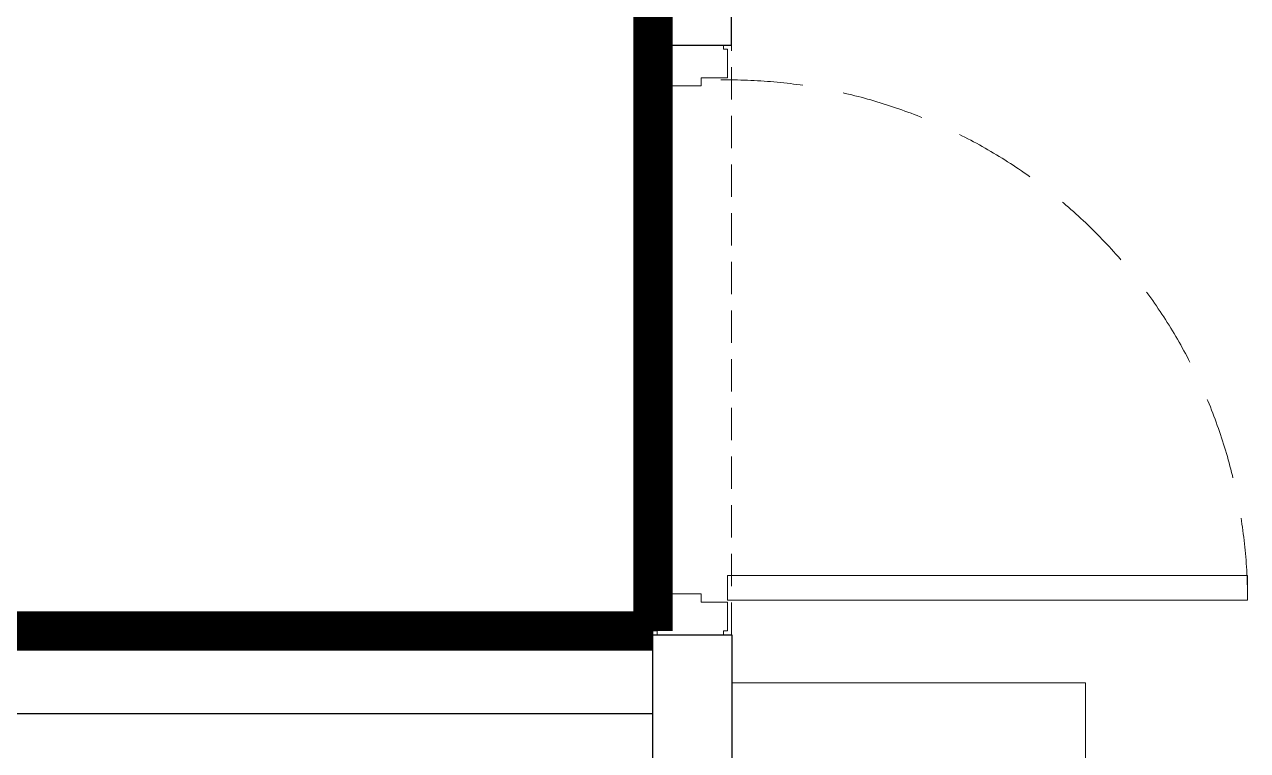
# Model space of a CAD drawing. Header units: feet. Extents: x 9100201 to 9130972, y -7060626 to -7048050.
# Drawn here: x 9120914 to 9122470, y -7051735 to -7050812 of the extents above; entities that cross this region are included whole.
import ezdxf

# ---------------------------------------------------------------- set-up
doc = ezdxf.new("R2010")
doc.units = ezdxf.units.FT
doc.header["$LTSCALE"] = 33
doc.header["$MEASUREMENT"] = 0
for name, pattern in [('a_p6_plan_L18$0$HIDDEN', [0.375, 0.25, -0.125]), ('ACAD_ISO03W100', [30, 12, -18]), ('HIDDEN2', [4.7624999999999975, 3.174999999999998, -1.587499999999999])]:
    doc.linetypes.add(name, pattern=pattern)
for name, color, linetype, lineweight in [('Door', 2, 'Continuous', 13), ('LENS-DOOR', 34, 'Continuous', 20), ('LENS-PARTITION', 21, 'Continuous', 25), ('LENS_CURTAIN', 5, 'a_p6_plan_L18$0$HIDDEN', 9), ('LK-FF&E WALL', 1, 'Continuous', 9), ('LK-TILES FINISH', 251, 'Continuous', 5)]:
    doc.layers.add(name, color=color, linetype=linetype, lineweight=lineweight)
doc.layers.add('LAMINATE FINISH', color=80, linetype='Continuous')

# ---------------------------------------------------------------- blocks, each defined once
blk = doc.blocks.new('*U46')
at = {"layer": 'LENS-DOOR'}
for p, q in [((548121.7424194189, 1779235.250802667), (548121.7424194121, 1778573.792470707)), ((548121.7424194189, 1779235.250802667), (548152.9924194244, 1779235.250802653)), ((548152.9924193986, 1778573.792470693), (548152.9924194244, 1779235.250802653)), ((547447.2632527449, 1778568.584137414), (547452.4715860604, 1778568.584137391)), ((547447.2632527215, 1778484.134138707), (547447.2632527449, 1778568.584137414)), ((547452.4715860653, 1778573.792470743), (547488.9299194093, 1778573.792470734)), ((547452.4715860604, 1778568.584137391), (547452.4715860653, 1778573.792470743)), ((547488.9299193954, 1778539.938304132), (547488.9299194093, 1778573.792470734)), ((548121.7424194121, 1778573.792470707), (548152.9924193986, 1778573.792470693)), ((548192.054919424, 1778573.792470725), (548155.5965860707, 1778573.792470693)), ((548155.5965860611, 1778539.938304095), (548155.5965860707, 1778573.792470693)), ((548192.0549194146, 1778568.584137372), (548192.054919424, 1778573.792470725)), ((548197.2632527373, 1778568.584137372), (548192.0549194146, 1778568.584137372)), ((548197.2632527256, 1778484.134138697), (548197.2632527373, 1778568.584137372)), ((547488.9299193954, 1778539.938304132), (547499.3465860662, 1778539.938304113)), ((547499.3465860639, 1778478.925805386), (547499.3465860662, 1778539.938304113)), ((548145.179919409, 1778478.925805326), (548145.179919395, 1778539.938304067)), ((548155.5965860611, 1778539.938304095), (548145.179919395, 1778539.938304067)), ((547447.2632527215, 1778484.134138707), (547452.4715860627, 1778484.134138707)), ((547452.4715860627, 1778478.925805396), (547452.4715860627, 1778484.134138707)), ((548192.0549194006, 1778478.925805345), (548192.0549194006, 1778484.134138698)), ((548197.2632527256, 1778484.134138697), (548192.0549194006, 1778484.134138698)), ((547452.4715860627, 1778478.925805396), (547499.3465860639, 1778478.925805386)), ((548192.0549194006, 1778478.925805345), (548145.179919409, 1778478.925805326))]:
    blk.add_line(p, q, dxfattribs=at)
at = {"layer": 'LENS-DOOR', "color": 7, "linetype": 'HIDDEN2'}
blk.add_ellipse((548152.9924193986, 1778573.792470693), major_axis=(-661.4583333306382, 0.003443102111827), ratio=0.9999999979146821, start_param=-1.570791121506941, end_param=0.0512086788949202, dxfattribs=at)

msp = doc.modelspace()

# ---------------------------------------------------------------- linework, layer by layer
at = {"layer": 'LAMINATE FINISH', "color": 85, "linetype": 'ACAD_ISO03W100', "ltscale": 0.05, "const_width": 50, "elevation": 1.38122927e-08}
msp.add_lwpolyline([(9121714.093305051, -7050838.299880306), (9121713.922593923, -7051583.091546987)], dxfattribs=at)
at = {"layer": 'LENS-PARTITION', "elevation": 5.0616035e-09}
for points in [[(9121714.093305293, -7050838.340519874), (9121813.9357696, -7050838.340519874), (9121813.9357696, -7048290.721319942), (9121714.093305293, -7048290.721319942)], [(9120513.961478379, -7051687.999231321), (9121713.92139073, -7051687.999231321), (9121713.92139073, -7051588.340649429), (9120513.961478379, -7051588.340649429)], [(9121713.921399934, -7051588.300482592), (9121814.380962497, -7051588.300482592), (9121814.380962497, -7053305.980097925), (9121713.921399934, -7053305.980097925)]]:
    msp.add_lwpolyline(points, close=True, dxfattribs=at)
at = {"layer": 'LENS_CURTAIN', "ltscale": 5, "elevation": 5.0616035e-09}
msp.add_lwpolyline([(9121813.921382662, -7051588.300482592), (9121814.093297226, -7050838.300353039), (9121714.093305293, -7050838.340519874), (9121713.92139073, -7051588.340649429)], close=True, dxfattribs=at)
at = {"layer": 'LK-FF&E WALL', "elevation": 5.0616035e-09}
msp.add_lwpolyline([(9121814.380962497, -7051649.049528175), (9121814.380962497, -7052849.049528175), (9122264.380962497, -7052849.049528175), (9122264.380962497, -7051649.049528175)], close=True, dxfattribs=at)
at = {"layer": 'LK-TILES FINISH', "color": 212, "linetype": 'ACAD_ISO03W100', "ltscale": 0.05, "const_width": 50}
for points, elevation in [([(9114168.007948443, -7050881.121602549), (9117482.760951534, -7050880.176224649), (9117482.871777428, -7051707.863654016), (9117748.34749701, -7051707.828107281), (9117748.382403076, -7050811.00025848), (9119313.918441685, -7050811.00025848), (9119314.113252863, -7049961.110610391), (9121714.093305293, -7049961.110610391), (9121714.093305051, -7050838.299880306)], 1.38122927e-08), ([(9119213.921382662, -7051583.091546987), (9121714.09034252, -7051583.091546987), (9119213.921382662, -7051583.091546987), (9119213.921382662, -7053291.935128408), (9117715.322259074, -7053307.149167736), (9117715.428926775, -7053037.127254507), (9117485.360965693, -7053037.036369947), (9117485.235895187, -7053353.643696167), (9116235.480326923, -7053601.402161651), (9116235.480326923, -7051782.469203705), (9114167.629901038, -7051782.794361421), (9114167.629901038, -7051782.794361421)], 5.0616035e-09)]:
    msp.add_lwpolyline(points, dxfattribs=dict(at, elevation=elevation))

# ---------------------------------------------------------------- block references
at = {"layer": 'Door', "rotation": 270}
msp.add_blockref('*U46', (7343235.164537174, -6503391.036627585, 5.0616035e-09), dxfattribs=at)

doc.saveas('drawing.dxf')
